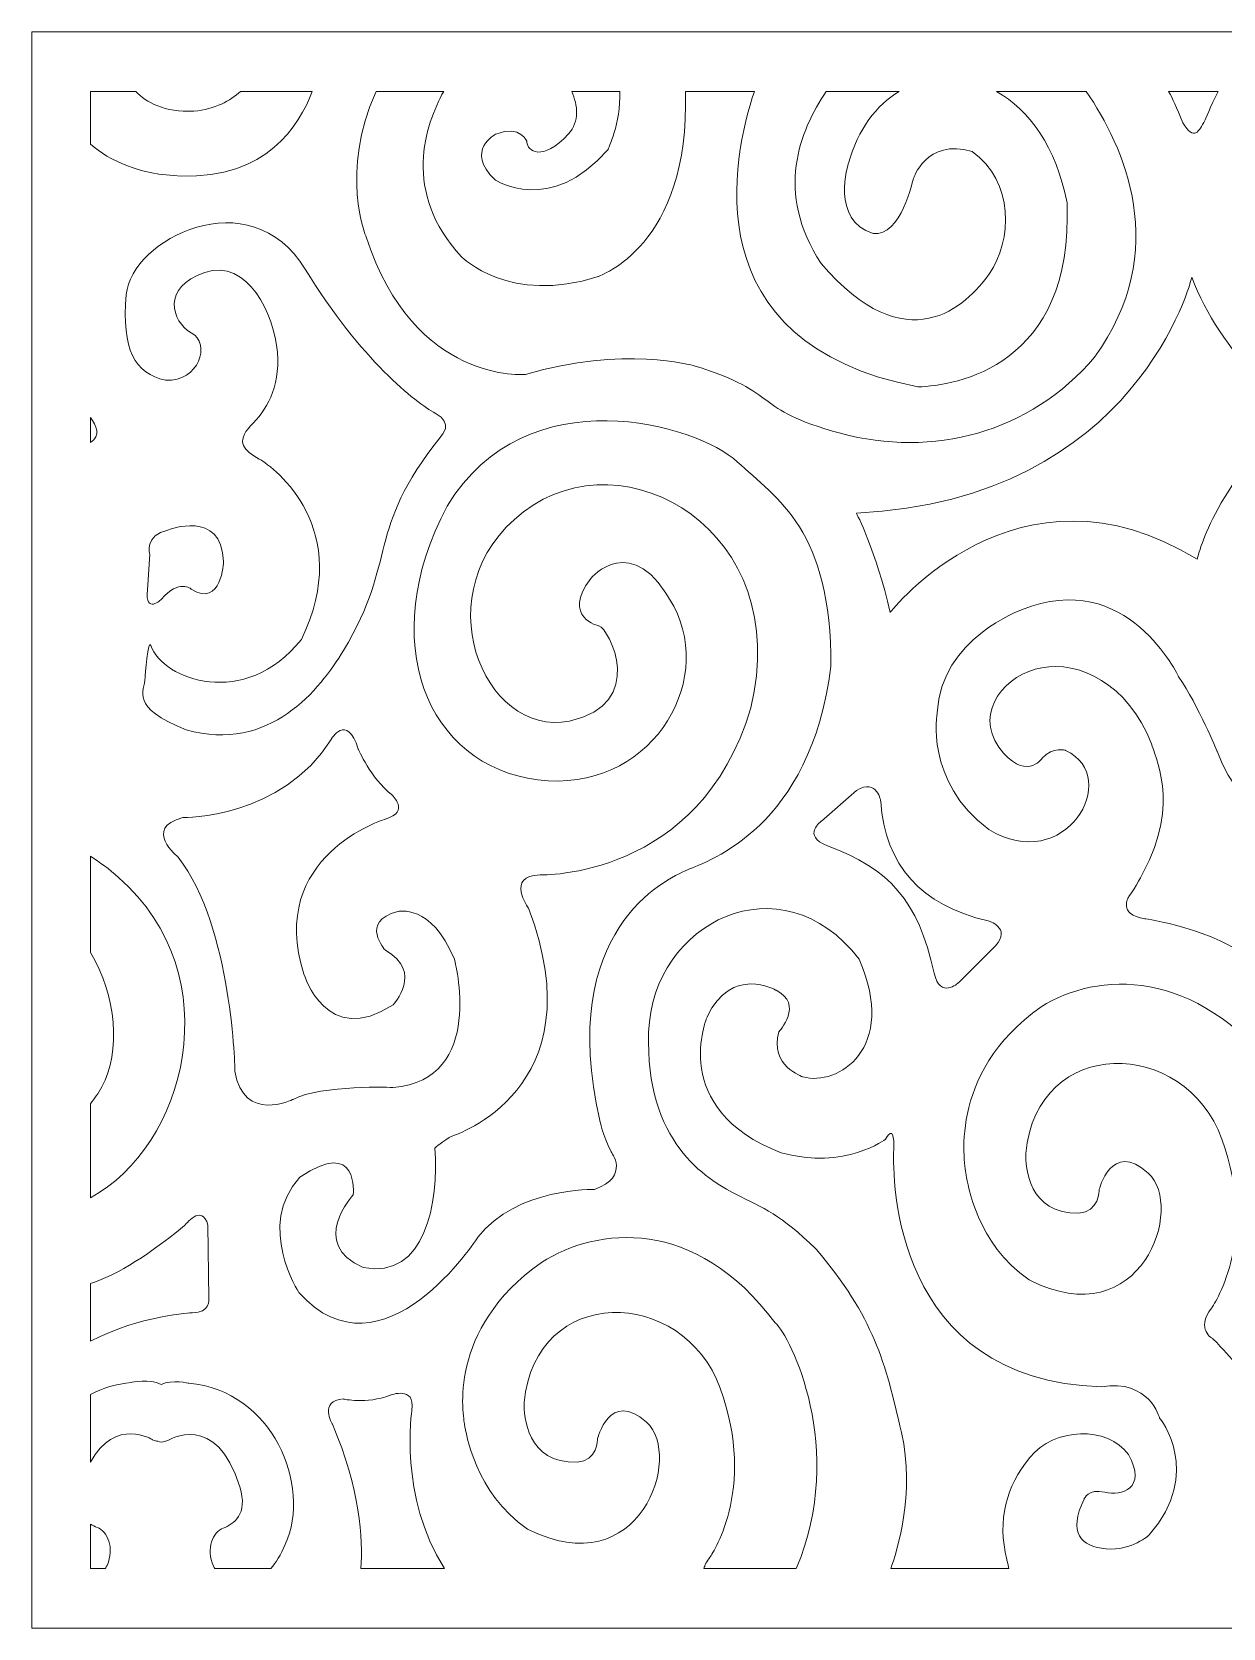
# Model space of a CAD drawing. Header units: centimetres. Extents: x -27.5 to -1.9, y -9.5 to -3.
# Drawn here: x -20.24 to -15.42, y -9.5 to -3.04 of the extents above; entities that cross this region are included whole.
import ezdxf

# ---------------------------------------------------------------- set-up
doc = ezdxf.new("R2010")
doc.units = ezdxf.units.CM
doc.header["$MEASUREMENT"] = 0
doc.layers.add('layer 1', color=7, linetype='Continuous')

msp = doc.modelspace()

# ---------------------------------------------------------------- linework, layer by layer
at = {"layer": 'layer 1', "color": 250, "lineweight": 9}
for points, knots in [([(-20.24294, -3.04038), (-20.24294, -3.04038), (-11.19147, -3.04038), (-11.19147, -3.04038), (-11.19147, -3.04038), (-11.19147, -3.04038), (-11.14808, -3.04038), (-11.14808, -3.04038), (-11.14808, -3.04038), (-11.14808, -3.04038), (-11.14808, -9.49999), (-11.14808, -9.49999), (-11.14808, -9.49999), (-11.14808, -9.49999), (-11.19147, -9.49999), (-11.19147, -9.49999), (-11.19147, -9.49999), (-11.19147, -9.49999), (-20.24294, -9.49999), (-20.24294, -9.49999), (-20.24294, -9.49999), (-20.24294, -9.49999), (-20.24294, -3.04038), (-20.24294, -3.04038)], [0, 0, 0, 0, 0.1428571, 0.1428571, 0.1428571, 0.1428571, 0.2857143, 0.2857143, 0.2857143, 0.2857143, 0.4285714, 0.4285714, 0.4285714, 0.4285714, 0.5714286, 0.5714286, 0.5714286, 0.5714286, 0.7142857, 0.7142857, 0.7142857, 0.7142857, 1, 1, 1, 1]), ([(-19.39911, -3.28112), (-19.44049, -3.31934), (-19.50087, -3.35274), (-19.58801, -3.36088), (-19.58801, -3.36088), (-19.70728, -3.36634), (-19.77958, -3.32667), (-19.82309, -3.28112), (-19.82309, -3.28112), (-19.82309, -3.28112), (-20.00622, -3.28112), (-20.00622, -3.28112), (-20.00622, -3.28112), (-20.00622, -3.28112), (-20.00622, -3.49414), (-20.00622, -3.49414), (-20.00622, -3.49414), (-19.92648, -3.56278), (-19.80957, -3.61802), (-19.63885, -3.62349), (-19.63885, -3.62349), (-19.29461, -3.63451), (-19.16016, -3.42039), (-19.10922, -3.28112), (-19.10922, -3.28112), (-19.10922, -3.28112), (-19.39911, -3.28112), (-19.39911, -3.28112)], [0, 0, 0, 0, 0.125, 0.125, 0.125, 0.125, 0.25, 0.25, 0.25, 0.25, 0.375, 0.375, 0.375, 0.375, 0.5, 0.5, 0.5, 0.5, 0.625, 0.625, 0.625, 0.625, 0.75, 0.75, 0.75, 0.75, 1, 1, 1, 1]), ([(-18.85044, -3.28112), (-18.99853, -3.60817), (-18.89105, -3.86928), (-18.89105, -3.86928), (-18.89105, -3.86928), (-18.69541, -4.46885), (-18.24502, -4.42673), (-18.24502, -4.42673), (-18.24502, -4.42673), (-17.85068, -4.30916), (-17.56333, -4.39146), (-17.56333, -4.39146), (-17.56333, -4.39146), (-17.19956, -4.50314), (-17.34018, -4.56486), (-16.97029, -4.66479), (-16.97029, -4.66479), (-16.6004, -4.76472), (-16.203, -4.66479), (-15.94316, -4.35619), (-15.94316, -4.35619), (-15.62956, -3.92516), (-15.82457, -3.50261), (-15.97651, -3.28112), (-15.97651, -3.28112), (-15.97651, -3.28112), (-16.33902, -3.28112), (-16.33902, -3.28112), (-16.33902, -3.28112), (-16.2086, -3.35536), (-16.09752, -3.50536), (-16.05423, -3.73212), (-16.05423, -3.73212), (-16.0257, -4.3944), (-16.50665, -4.47277), (-16.65746, -4.47669), (-16.65746, -4.47669), (-17.57274, -4.30005), (-17.40848, -3.54714), (-17.3194, -3.28112), (-17.3194, -3.28112), (-17.3194, -3.28112), (-17.59846, -3.28112), (-17.59846, -3.28112), (-17.59846, -3.28112), (-17.5776, -3.90814), (-17.95156, -4.02995), (-17.95156, -4.02995), (-17.95156, -4.02995), (-18.30922, -4.14751), (-18.50486, -3.95059), (-18.50486, -3.95059), (-18.50486, -3.95059), (-18.74703, -3.68839), (-18.65133, -3.41576), (-18.57667, -3.28112), (-18.57667, -3.28112), (-18.57667, -3.28112), (-18.85044, -3.28112), (-18.85044, -3.28112)], [0, 0, 0, 0, 0.0625, 0.0625, 0.0625, 0.0625, 0.125, 0.125, 0.125, 0.125, 0.1875, 0.1875, 0.1875, 0.1875, 0.25, 0.25, 0.25, 0.25, 0.3125, 0.3125, 0.3125, 0.3125, 0.375, 0.375, 0.375, 0.375, 0.4375, 0.4375, 0.4375, 0.4375, 0.5, 0.5, 0.5, 0.5, 0.5625, 0.5625, 0.5625, 0.5625, 0.625, 0.625, 0.625, 0.625, 0.6875, 0.6875, 0.6875, 0.6875, 0.75, 0.75, 0.75, 0.75, 0.8125, 0.8125, 0.8125, 0.8125, 0.875, 0.875, 0.875, 0.875, 1, 1, 1, 1]), ([(-18.05827, -3.28112), (-18.03455, -3.33752), (-18.02543, -3.40282), (-18.07156, -3.45281), (-18.07156, -3.45281), (-18.17912, -3.56935), (-18.23835, -3.52149), (-18.23956, -3.48602), (-18.23956, -3.48602), (-18.23956, -3.48602), (-18.26273, -3.41401), (-18.36587, -3.45406), (-18.36587, -3.45406), (-18.36587, -3.45406), (-18.49404, -3.51936), (-18.36904, -3.63861), (-18.36904, -3.63861), (-18.36904, -3.63861), (-18.14484, -3.78765), (-17.91177, -3.51576), (-17.91177, -3.51576), (-17.91177, -3.51576), (-17.86084, -3.41138), (-17.86357, -3.28112), (-17.86357, -3.28112), (-17.86357, -3.28112), (-18.05827, -3.28112), (-18.05827, -3.28112)], [0, 0, 0, 0, 0.125, 0.125, 0.125, 0.125, 0.25, 0.25, 0.25, 0.25, 0.375, 0.375, 0.375, 0.375, 0.5, 0.5, 0.5, 0.5, 0.625, 0.625, 0.625, 0.625, 0.75, 0.75, 0.75, 0.75, 1, 1, 1, 1]), ([(-17.02866, -3.28112), (-17.13645, -3.44165), (-17.23805, -3.68821), (-17.04977, -3.97705), (-17.04977, -3.97705), (-16.70434, -4.38264), (-16.45978, -4.15045), (-16.36807, -4.01819), (-16.36807, -4.01819), (-16.27637, -3.88593), (-16.2672, -3.64492), (-16.43838, -3.52442), (-16.43838, -3.52442), (-16.62486, -3.46858), (-16.67682, -3.63611), (-16.67682, -3.63611), (-16.67682, -3.63611), (-16.67682, -3.63611), (-16.72573, -3.87124), (-16.83884, -3.85654), (-16.83884, -3.85654), (-17.01308, -3.80364), (-16.9387, -3.57145), (-16.9387, -3.57145), (-16.9387, -3.57145), (-16.89969, -3.43321), (-16.82471, -3.33632), (-16.73394, -3.28112), (-16.73394, -3.28112), (-16.73394, -3.28112), (-17.02866, -3.28112), (-17.02866, -3.28112)], [0, 0, 0, 0, 0.1111111, 0.1111111, 0.1111111, 0.1111111, 0.2222222, 0.2222222, 0.2222222, 0.2222222, 0.3333333, 0.3333333, 0.3333333, 0.3333333, 0.4444444, 0.4444444, 0.4444444, 0.4444444, 0.5555556, 0.5555556, 0.5555556, 0.5555556, 0.6666667, 0.6666667, 0.6666667, 0.6666667, 0.7777778, 0.7777778, 0.7777778, 0.7777778, 1, 1, 1, 1]), ([(-15.64315, -3.28112), (-15.62586, -3.31162), (-15.6127, -3.34287), (-15.58586, -3.40791), (-15.58586, -3.40791), (-15.53939, -3.48422), (-15.52003, -3.44328), (-15.49679, -3.39861), (-15.49679, -3.39861), (-15.49679, -3.39861), (-15.47279, -3.34209), (-15.44263, -3.28112), (-15.44263, -3.28112), (-15.44263, -3.28112), (-15.64315, -3.28112), (-15.64315, -3.28112)], [0, 0, 0, 0, 0.2, 0.2, 0.2, 0.2, 0.4, 0.4, 0.4, 0.4, 0.6, 0.6, 0.6, 0.6, 1, 1, 1, 1]), ([(-15.17246, -3.28112), (-15.54716, -4.25193), (-14.67842, -4.47417), (-14.67842, -4.47417), (-14.67842, -4.47417), (-13.94475, -4.55059), (-13.67574, -4.87977), (-13.67574, -4.87977), (-13.67574, -4.87977), (-13.63295, -4.82686), (-13.46787, -4.73281), (-13.46787, -4.73281), (-13.46787, -4.73281), (-13.32726, -4.69754), (-13.46787, -4.57998), (-13.46787, -4.57998), (-13.46787, -4.57998), (-13.63295, -4.386), (-13.49844, -4.05682), (-13.49844, -4.05682), (-13.49844, -4.05682), (-13.49233, -3.92162), (-13.6574, -4.00979), (-13.6574, -4.00979), (-13.6574, -4.00979), (-14.06703, -4.34485), (-14.45832, -4.48005), (-14.86794, -4.1156), (-14.86794, -4.1156), (-15.14675, -3.86754), (-15.06586, -3.49427), (-14.98575, -3.28112), (-14.98575, -3.28112), (-14.98575, -3.28112), (-15.17246, -3.28112), (-15.17246, -3.28112)], [0, 0, 0, 0, 0.1, 0.1, 0.1, 0.1, 0.2, 0.2, 0.2, 0.2, 0.3, 0.3, 0.3, 0.3, 0.4, 0.4, 0.4, 0.4, 0.5, 0.5, 0.5, 0.5, 0.6, 0.6, 0.6, 0.6, 0.7, 0.7, 0.7, 0.7, 0.8, 0.8, 0.8, 0.8, 1, 1, 1, 1]), ([(-19.76164, -5.52346), (-19.71323, -5.66303), (-19.38119, -5.7842), (-19.15274, -5.49947), (-19.15274, -5.49947), (-18.9359, -5.05351), (-19.26116, -4.80309), (-19.32311, -4.76879), (-19.32311, -4.76879), (-19.38507, -4.73448), (-19.41992, -4.70018), (-19.35796, -4.635), (-19.35796, -4.635), (-19.29601, -4.56982), (-19.23793, -4.48749), (-19.24954, -4.33655), (-19.24954, -4.33655), (-19.26116, -4.18561), (-19.36958, -3.95577), (-19.54383, -4.01409), (-19.54383, -4.01409), (-19.71807, -4.07241), (-19.67935, -4.21305), (-19.59804, -4.25765), (-19.59804, -4.25765), (-19.51672, -4.30225), (-19.56706, -4.45662), (-19.70259, -4.44975), (-19.70259, -4.44975), (-19.8265, -4.42231), (-19.8807, -4.32626), (-19.86134, -4.10328), (-19.86134, -4.10328), (-19.84198, -3.8803), (-19.36184, -3.63331), (-19.13725, -4.00037), (-19.13725, -4.00037), (-18.91267, -4.36743), (-18.68808, -4.54238), (-18.61064, -4.58354), (-18.61064, -4.58354), (-18.53319, -4.62471), (-18.5874, -4.67616), (-18.5874, -4.67616), (-18.5874, -4.67616), (-18.90105, -5.07238), (-18.75521, -5.16568), (-18.98246, -5.54402), (-18.98246, -5.54402), (-19.07546, -5.69885), (-19.28052, -5.96087), (-19.61933, -5.86481), (-19.61933, -5.86481), (-19.84928, -5.77204), (-19.78706, -5.71066), (-19.78469, -5.65367), (-19.78469, -5.65367), (-19.78469, -5.65367), (-19.7735, -5.48927), (-19.76164, -5.52346)], [0, 0, 0, 0, 0.0625, 0.0625, 0.0625, 0.0625, 0.125, 0.125, 0.125, 0.125, 0.1875, 0.1875, 0.1875, 0.1875, 0.25, 0.25, 0.25, 0.25, 0.3125, 0.3125, 0.3125, 0.3125, 0.375, 0.375, 0.375, 0.375, 0.4375, 0.4375, 0.4375, 0.4375, 0.5, 0.5, 0.5, 0.5, 0.5625, 0.5625, 0.5625, 0.5625, 0.625, 0.625, 0.625, 0.625, 0.6875, 0.6875, 0.6875, 0.6875, 0.75, 0.75, 0.75, 0.75, 0.8125, 0.8125, 0.8125, 0.8125, 0.875, 0.875, 0.875, 0.875, 1, 1, 1, 1]), ([(-16.76978, -5.38931), (-16.76978, -5.38931), (-16.25488, -4.72825), (-15.52755, -5.17472), (-15.52755, -5.17472), (-15.52755, -5.17472), (-15.46273, -4.87361), (-15.13147, -4.59673), (-15.13147, -4.59673), (-15.13147, -4.59673), (-15.43753, -4.34062), (-15.54915, -4.03259), (-15.54915, -4.03259), (-15.54915, -4.03259), (-15.76519, -4.93245), (-16.9066, -4.98783), (-16.9066, -4.98783), (-16.9066, -4.98783), (-16.82739, -5.14012), (-16.76978, -5.38931)], [0, 0, 0, 0, 0.1666667, 0.1666667, 0.1666667, 0.1666667, 0.3333333, 0.3333333, 0.3333333, 0.3333333, 0.5, 0.5, 0.5, 0.5, 0.6666667, 0.6666667, 0.6666667, 0.6666667, 1, 1, 1, 1]), ([(-19.16288, -8.14217), (-19.16288, -8.14217), (-19.33814, -7.87177), (-19.15881, -7.67583), (-19.15881, -7.67583), (-18.91833, -7.51124), (-18.94278, -7.74637), (-18.94278, -7.74637), (-18.94278, -7.74637), (-18.94278, -7.74637), (-19.1262, -7.94623), (-18.90202, -8.04028), (-18.90202, -8.04028), (-18.64932, -8.09122), (-18.59633, -7.7738), (-18.61263, -7.55827), (-18.61263, -7.55827), (-18.61263, -7.55827), (-18.58003, -7.52692), (-18.53927, -7.50732), (-18.53927, -7.50732), (-18.53927, -7.50732), (-17.95234, -7.32314), (-18.23357, -6.5864), (-18.23357, -6.5864), (-18.23357, -6.5864), (-18.32732, -6.45512), (-18.1867, -6.45218), (-18.1867, -6.45218), (-18.1867, -6.45218), (-17.53864, -6.46982), (-17.33382, -5.77619), (-17.33382, -5.77619), (-17.15958, -5.05905), (-17.84433, -4.66815), (-18.25395, -4.98264), (-18.25395, -4.98264), (-18.66358, -5.29712), (-18.41903, -5.89963), (-18.06748, -5.8291), (-18.06748, -5.8291), (-17.74956, -5.7615), (-17.90852, -5.45289), (-17.94826, -5.44407), (-17.94826, -5.44407), (-17.94826, -5.44407), (-18.10111, -5.41174), (-17.98189, -5.25303), (-17.98189, -5.25303), (-17.98189, -5.25303), (-17.81376, -5.0473), (-17.64563, -5.36472), (-17.64563, -5.36472), (-17.47749, -5.68214), (-17.74651, -6.123), (-18.19587, -6.06716), (-18.19587, -6.06716), (-18.64524, -6.01132), (-18.85311, -5.5058), (-18.5627, -4.95912), (-18.5627, -4.95912), (-18.23867, -4.42714), (-17.55086, -4.62994), (-17.38884, -4.77984), (-17.38884, -4.77984), (-17.22683, -4.92973), (-17.00673, -5.05611), (-17.00979, -5.60866), (-17.00979, -5.60866), (-17.09232, -6.26114), (-17.50195, -6.3934), (-17.5906, -6.43161), (-17.5906, -6.43161), (-17.67925, -6.46982), (-18.11945, -6.67555), (-17.94521, -7.4456), (-17.94521, -7.4456), (-17.94521, -7.4456), (-17.93298, -7.50438), (-17.89935, -7.57198), (-17.89935, -7.57198), (-17.89935, -7.57198), (-17.81987, -7.67191), (-17.9666, -7.72482), (-17.9666, -7.72482), (-17.9666, -7.72482), (-18.27979, -7.71574), (-18.43875, -7.91854), (-18.43875, -7.91854), (-18.43875, -7.91854), (-18.82356, -8.51837), (-19.16288, -8.14217)], [0, 0, 0, 0, 0.0416667, 0.0416667, 0.0416667, 0.0416667, 0.0833333, 0.0833333, 0.0833333, 0.0833333, 0.125, 0.125, 0.125, 0.125, 0.1666667, 0.1666667, 0.1666667, 0.1666667, 0.2083333, 0.2083333, 0.2083333, 0.2083333, 0.25, 0.25, 0.25, 0.25, 0.2916667, 0.2916667, 0.2916667, 0.2916667, 0.3333333, 0.3333333, 0.3333333, 0.3333333, 0.375, 0.375, 0.375, 0.375, 0.4166667, 0.4166667, 0.4166667, 0.4166667, 0.4583333, 0.4583333, 0.4583333, 0.4583333, 0.5, 0.5, 0.5, 0.5, 0.5416667, 0.5416667, 0.5416667, 0.5416667, 0.5833333, 0.5833333, 0.5833333, 0.5833333, 0.625, 0.625, 0.625, 0.625, 0.6666667, 0.6666667, 0.6666667, 0.6666667, 0.7083333, 0.7083333, 0.7083333, 0.7083333, 0.75, 0.75, 0.75, 0.75, 0.7916667, 0.7916667, 0.7916667, 0.7916667, 0.8333333, 0.8333333, 0.8333333, 0.8333333, 0.875, 0.875, 0.875, 0.875, 0.9166667, 0.9166667, 0.9166667, 0.9166667, 1, 1, 1, 1]), ([(-20.00622, -4.70194), (-19.96214, -4.67546), (-19.98207, -4.63251), (-20.00622, -4.60141), (-20.00622, -4.60141), (-20.00622, -4.60141), (-20.00622, -4.70194), (-20.00622, -4.70194)], [0, 0, 0, 0, 0.3333333, 0.3333333, 0.3333333, 0.3333333, 1, 1, 1, 1]), ([(-19.71895, -5.33654), (-19.71895, -5.33654), (-19.78536, -5.40037), (-19.77587, -5.29779), (-19.77587, -5.29779), (-19.77587, -5.29779), (-19.76638, -5.15416), (-19.76638, -5.15416), (-19.76638, -5.15416), (-19.76638, -5.15416), (-19.78773, -5.07665), (-19.69286, -5.05614), (-19.69286, -5.05614), (-19.69286, -5.05614), (-19.47464, -4.96951), (-19.46752, -5.1838), (-19.46752, -5.1838), (-19.46752, -5.1838), (-19.47464, -5.37302), (-19.59798, -5.29551), (-19.59798, -5.29551), (-19.59798, -5.29551), (-19.64779, -5.25219), (-19.71895, -5.33654)], [0, 0, 0, 0, 0.1428571, 0.1428571, 0.1428571, 0.1428571, 0.2857143, 0.2857143, 0.2857143, 0.2857143, 0.4285714, 0.4285714, 0.4285714, 0.4285714, 0.5714286, 0.5714286, 0.5714286, 0.5714286, 0.7142857, 0.7142857, 0.7142857, 0.7142857, 1, 1, 1, 1]), ([(-14.64527, -6.75061), (-14.64527, -6.75061), (-14.66414, -6.70034), (-14.71132, -6.71074), (-14.71132, -6.71074), (-14.71132, -6.71074), (-14.73585, -6.71421), (-14.73396, -6.76795), (-14.73396, -6.76795), (-14.73396, -6.76795), (-14.73585, -6.8997), (-14.85852, -6.90316), (-14.85852, -6.90316), (-14.85852, -6.90316), (-14.98684, -6.92223), (-15.03025, -6.6778), (-15.03025, -6.6778), (-15.03025, -6.6778), (-15.04912, -6.58419), (-15.00383, -6.45417), (-15.00383, -6.45417), (-15.00383, -6.45417), (-14.93966, -6.3831), (-15.04346, -6.34843), (-15.04346, -6.34843), (-15.04346, -6.34843), (-15.34918, -6.22881), (-15.44731, -5.95145), (-15.44731, -5.95145), (-15.44731, -5.95145), (-15.52279, -5.76596), (-15.60205, -5.65154), (-15.60205, -5.65154), (-15.60205, -5.65154), (-15.80964, -5.20429), (-16.23803, -5.37938), (-16.23803, -5.37938), (-16.23803, -5.37938), (-16.5645, -5.49379), (-16.5796, -5.79543), (-16.5796, -5.79543), (-16.5796, -5.79543), (-16.63238, -6.07227), (-16.37131, -6.26818), (-16.37131, -6.26818), (-16.06489, -6.45733), (-15.82588, -6.05876), (-16.05999, -5.94842), (-16.05999, -5.94842), (-16.05999, -5.94842), (-16.10902, -5.92928), (-16.15559, -5.98107), (-16.15559, -5.98107), (-16.15559, -5.98107), (-16.22668, -6.0779), (-16.32964, -5.93491), (-16.32964, -5.93491), (-16.4326, -5.79192), (-16.299, -5.63542), (-16.15682, -5.61402), (-16.15682, -5.61402), (-16.00851, -5.58362), (-15.8075, -5.67708), (-15.71189, -5.9214), (-15.71189, -5.9214), (-15.70454, -5.96531), (-15.59178, -6.15896), (-15.74621, -6.44269), (-15.74621, -6.44269), (-15.74621, -6.44269), (-15.77563, -6.50124), (-15.80382, -6.53952), (-15.80382, -6.53952), (-15.80382, -6.53952), (-15.85285, -6.6127), (-15.73886, -6.62959), (-15.73886, -6.62959), (-15.73886, -6.62959), (-15.45328, -6.669), (-15.30374, -6.80073), (-15.30374, -6.80073), (-15.30374, -6.80073), (-15.21304, -6.86266), (-15.14073, -6.94935), (-15.14073, -6.94935), (-15.06841, -7.03604), (-14.76606, -7.17352), (-14.64677, -6.92908), (-14.64677, -6.92908), (-14.59897, -6.83113), (-14.64527, -6.75061), (-14.64527, -6.75061)], [0, 0, 0, 0, 0.0416667, 0.0416667, 0.0416667, 0.0416667, 0.0833333, 0.0833333, 0.0833333, 0.0833333, 0.125, 0.125, 0.125, 0.125, 0.1666667, 0.1666667, 0.1666667, 0.1666667, 0.2083333, 0.2083333, 0.2083333, 0.2083333, 0.25, 0.25, 0.25, 0.25, 0.2916667, 0.2916667, 0.2916667, 0.2916667, 0.3333333, 0.3333333, 0.3333333, 0.3333333, 0.375, 0.375, 0.375, 0.375, 0.4166667, 0.4166667, 0.4166667, 0.4166667, 0.4583333, 0.4583333, 0.4583333, 0.4583333, 0.5, 0.5, 0.5, 0.5, 0.5416667, 0.5416667, 0.5416667, 0.5416667, 0.5833333, 0.5833333, 0.5833333, 0.5833333, 0.625, 0.625, 0.625, 0.625, 0.6666667, 0.6666667, 0.6666667, 0.6666667, 0.7083333, 0.7083333, 0.7083333, 0.7083333, 0.75, 0.75, 0.75, 0.75, 0.7916667, 0.7916667, 0.7916667, 0.7916667, 0.8333333, 0.8333333, 0.8333333, 0.8333333, 0.875, 0.875, 0.875, 0.875, 0.9166667, 0.9166667, 0.9166667, 0.9166667, 1, 1, 1, 1]), ([(-19.18608, -7.36037), (-19.18608, -7.36037), (-19.38691, -7.45991), (-19.42142, -7.24575), (-19.42142, -7.24575), (-19.42142, -7.24575), (-19.43084, -6.66664), (-19.65049, -6.3801), (-19.65049, -6.3801), (-19.65049, -6.3801), (-19.79797, -6.26246), (-19.63166, -6.22024), (-19.63166, -6.22024), (-19.63166, -6.22024), (-19.23002, -6.22325), (-19.03233, -5.90353), (-19.03233, -5.90353), (-19.03233, -5.90353), (-18.96957, -5.79495), (-18.9225, -5.94274), (-18.9225, -5.94274), (-18.9225, -5.94274), (-18.8723, -6.06038), (-18.78758, -6.12673), (-18.78758, -6.12673), (-18.78758, -6.12673), (-18.70913, -6.19611), (-18.81268, -6.22627), (-18.81268, -6.22627), (-18.81268, -6.22627), (-19.29591, -6.37406), (-19.14215, -6.85364), (-19.14215, -6.85364), (-19.14215, -6.85364), (-19.05116, -7.15527), (-18.7813, -6.97731), (-18.7813, -6.97731), (-18.7813, -6.97731), (-18.65579, -6.84459), (-18.81268, -6.75712), (-18.81268, -6.75712), (-18.81268, -6.75712), (-18.91937, -6.63949), (-18.76247, -6.60028), (-18.76247, -6.60028), (-18.76247, -6.60028), (-18.62754, -6.56409), (-18.53341, -6.79332), (-18.53341, -6.79332), (-18.53341, -6.79332), (-18.40162, -7.28195), (-18.7813, -7.31211), (-18.7813, -7.31211), (-18.7813, -7.31211), (-19.06998, -7.30005), (-19.18608, -7.36037)], [0, 0, 0, 0, 0.0666667, 0.0666667, 0.0666667, 0.0666667, 0.1333333, 0.1333333, 0.1333333, 0.1333333, 0.2, 0.2, 0.2, 0.2, 0.2666667, 0.2666667, 0.2666667, 0.2666667, 0.3333333, 0.3333333, 0.3333333, 0.3333333, 0.4, 0.4, 0.4, 0.4, 0.4666667, 0.4666667, 0.4666667, 0.4666667, 0.5333333, 0.5333333, 0.5333333, 0.5333333, 0.6, 0.6, 0.6, 0.6, 0.6666667, 0.6666667, 0.6666667, 0.6666667, 0.7333333, 0.7333333, 0.7333333, 0.7333333, 0.8, 0.8, 0.8, 0.8, 0.8666667, 0.8666667, 0.8666667, 0.8666667, 1, 1, 1, 1]), ([(-16.8079, -6.15542), (-16.8079, -6.15542), (-16.82029, -6.05959), (-16.90642, -6.11), (-16.90642, -6.11), (-16.90642, -6.11), (-17.04815, -6.23436), (-17.04815, -6.23436), (-17.04815, -6.23436), (-17.04815, -6.23436), (-17.13037, -6.29349), (-17.02388, -6.33361), (-17.02388, -6.33361), (-16.77283, -6.42821), (-16.65747, -6.55326), (-16.59184, -6.84938), (-16.59184, -6.84938), (-16.568, -6.95692), (-16.49392, -6.88856), (-16.49392, -6.88856), (-16.49392, -6.88856), (-16.49392, -6.88856), (-16.34326, -6.73865), (-16.34326, -6.73865), (-16.34326, -6.73865), (-16.27748, -6.66516), (-16.37382, -6.6378), (-16.37382, -6.6378), (-16.37382, -6.6378), (-16.6457, -6.57626), (-16.78995, -6.41028), (-16.8079, -6.15542)], [0, 0, 0, 0, 0.1111111, 0.1111111, 0.1111111, 0.1111111, 0.2222222, 0.2222222, 0.2222222, 0.2222222, 0.3333333, 0.3333333, 0.3333333, 0.3333333, 0.4444444, 0.4444444, 0.4444444, 0.4444444, 0.5555556, 0.5555556, 0.5555556, 0.5555556, 0.6666667, 0.6666667, 0.6666667, 0.6666667, 0.7777778, 0.7777778, 0.7777778, 0.7777778, 1, 1, 1, 1]), ([(-20.00622, -7.75828), (-19.62197, -7.55401), (-19.43622, -6.86118), (-19.89238, -6.46191), (-19.89238, -6.46191), (-19.93016, -6.42884), (-19.96819, -6.40045), (-20.00622, -6.37617), (-20.00622, -6.37617), (-20.00622, -6.37617), (-20.00622, -6.76628), (-20.00622, -6.76628), (-20.00622, -6.76628), (-19.90135, -6.93772), (-19.88176, -7.16789), (-19.9603, -7.30961), (-19.9603, -7.30961), (-19.97448, -7.33521), (-19.98991, -7.35802), (-20.00622, -7.37822), (-20.00622, -7.37822), (-20.00622, -7.37822), (-20.00622, -7.75828), (-20.00622, -7.75828)], [0, 0, 0, 0, 0.1428571, 0.1428571, 0.1428571, 0.1428571, 0.2857143, 0.2857143, 0.2857143, 0.2857143, 0.4285714, 0.4285714, 0.4285714, 0.4285714, 0.5714286, 0.5714286, 0.5714286, 0.5714286, 0.7142857, 0.7142857, 0.7142857, 0.7142857, 1, 1, 1, 1]), ([(-16.28952, -9.25926), (-16.29169, -9.23943), (-16.29832, -9.22264), (-16.29832, -9.22264), (-16.29832, -9.22264), (-16.33651, -9.06029), (-16.30214, -8.93041), (-16.20475, -8.80908), (-16.20475, -8.80908), (-16.10736, -8.68774), (-15.88967, -8.68091), (-15.80565, -8.79711), (-15.80565, -8.79711), (-15.72926, -8.93554), (-15.83429, -8.96746), (-15.90113, -8.95037), (-15.90113, -8.95037), (-15.96796, -8.93328), (-15.98515, -8.97772), (-15.98515, -8.97772), (-15.98515, -8.97772), (-16.05198, -9.11614), (-15.99851, -9.17083), (-15.8954, -9.17937), (-15.8954, -9.17937), (-15.79228, -9.18791), (-15.72162, -9.12298), (-15.72162, -9.12298), (-15.72162, -9.12298), (-15.50011, -8.87005), (-15.67961, -8.65015), (-15.67961, -8.65015), (-15.67961, -8.65015), (-15.67961, -8.65015), (-15.72162, -8.48951), (-15.9164, -8.52369), (-15.9164, -8.52369), (-16.76044, -8.49634), (-16.76067, -7.68102), (-16.75558, -7.56368), (-16.75558, -7.56368), (-16.75049, -7.44633), (-16.78826, -7.52095), (-16.78826, -7.52095), (-16.78826, -7.52095), (-16.78826, -7.52095), (-16.95098, -7.647), (-17.21068, -7.57694), (-17.21068, -7.57694), (-17.67089, -7.39921), (-17.51049, -7.02666), (-17.51049, -7.02666), (-17.51049, -7.02666), (-17.4131, -6.81475), (-17.23169, -6.919), (-17.23169, -6.919), (-17.23169, -6.919), (-17.11711, -6.97539), (-17.22023, -7.08647), (-17.22023, -7.08647), (-17.22023, -7.08647), (-17.26033, -7.2249), (-17.12284, -7.26933), (-17.12284, -7.26933), (-17.12284, -7.26933), (-16.98344, -7.30863), (-16.7371, -7.15654), (-16.8956, -6.79254), (-16.8956, -6.79254), (-17.21068, -6.3841), (-17.732, -6.64215), (-17.74728, -7.08818), (-17.74728, -7.08818), (-17.76256, -7.53421), (-17.51317, -7.68289), (-17.39669, -7.7427), (-17.39669, -7.7427), (-17.2802, -7.80252), (-17.21489, -7.82473), (-17.06976, -7.96657), (-17.06976, -7.96657), (-16.83411, -8.24506), (-16.79098, -8.42115), (-16.72414, -8.70825), (-16.72414, -8.70825), (-16.66683, -8.95443), (-16.74431, -9.19552), (-16.76756, -9.25926), (-16.76756, -9.25926), (-16.76756, -9.25926), (-16.28952, -9.25926), (-16.28952, -9.25926)], [0, 0, 0, 0, 0.0416667, 0.0416667, 0.0416667, 0.0416667, 0.0833333, 0.0833333, 0.0833333, 0.0833333, 0.125, 0.125, 0.125, 0.125, 0.1666667, 0.1666667, 0.1666667, 0.1666667, 0.2083333, 0.2083333, 0.2083333, 0.2083333, 0.25, 0.25, 0.25, 0.25, 0.2916667, 0.2916667, 0.2916667, 0.2916667, 0.3333333, 0.3333333, 0.3333333, 0.3333333, 0.375, 0.375, 0.375, 0.375, 0.4166667, 0.4166667, 0.4166667, 0.4166667, 0.4583333, 0.4583333, 0.4583333, 0.4583333, 0.5, 0.5, 0.5, 0.5, 0.5416667, 0.5416667, 0.5416667, 0.5416667, 0.5833333, 0.5833333, 0.5833333, 0.5833333, 0.625, 0.625, 0.625, 0.625, 0.6666667, 0.6666667, 0.6666667, 0.6666667, 0.7083333, 0.7083333, 0.7083333, 0.7083333, 0.75, 0.75, 0.75, 0.75, 0.7916667, 0.7916667, 0.7916667, 0.7916667, 0.8333333, 0.8333333, 0.8333333, 0.8333333, 0.875, 0.875, 0.875, 0.875, 0.9166667, 0.9166667, 0.9166667, 0.9166667, 1, 1, 1, 1]), ([(-15.24185, -8.46838), (-15.24185, -8.46838), (-15.29178, -8.55509), (-15.33987, -8.47178), (-15.33987, -8.47178), (-15.33987, -8.47178), (-15.3787, -8.41568), (-15.46378, -8.32897), (-15.46378, -8.32897), (-15.46378, -8.32897), (-15.53591, -8.29327), (-15.46933, -8.20486), (-15.46933, -8.20486), (-15.46933, -8.20486), (-15.27575, -7.93623), (-15.42741, -7.52139), (-15.42741, -7.52139), (-15.57906, -7.10655), (-16.17581, -7.09975), (-16.22142, -7.57919), (-16.22142, -7.57919), (-16.22266, -7.63247), (-16.21033, -7.82629), (-16.00689, -7.82062), (-16.00689, -7.82062), (-15.92305, -7.81608), (-15.92428, -7.72654), (-15.92428, -7.72654), (-15.92428, -7.72654), (-15.92428, -7.72654), (-15.8762, -7.52366), (-15.72578, -7.65854), (-15.72578, -7.65854), (-15.57536, -7.79342), (-15.75229, -8.32217), (-16.20725, -8.09095), (-16.20725, -8.09095), (-16.42055, -7.94473), (-16.45692, -7.69934), (-16.46185, -7.66874), (-16.46185, -7.66874), (-16.46678, -7.63813), (-16.54569, -7.25786), (-16.15916, -6.98584), (-16.15916, -6.98584), (-15.93353, -6.84302), (-15.53036, -6.82262), (-15.20486, -7.25616), (-15.20486, -7.25616), (-15.13643, -7.31737), (-14.84237, -7.90733), (-15.24185, -8.46838)], [0, 0, 0, 0, 0.0714286, 0.0714286, 0.0714286, 0.0714286, 0.1428571, 0.1428571, 0.1428571, 0.1428571, 0.2142857, 0.2142857, 0.2142857, 0.2142857, 0.2857143, 0.2857143, 0.2857143, 0.2857143, 0.3571429, 0.3571429, 0.3571429, 0.3571429, 0.4285714, 0.4285714, 0.4285714, 0.4285714, 0.5, 0.5, 0.5, 0.5, 0.5714286, 0.5714286, 0.5714286, 0.5714286, 0.6428571, 0.6428571, 0.6428571, 0.6428571, 0.7142857, 0.7142857, 0.7142857, 0.7142857, 0.7857143, 0.7857143, 0.7857143, 0.7857143, 0.8571429, 0.8571429, 0.8571429, 0.8571429, 1, 1, 1, 1]), ([(-20.00622, -8.33923), (-19.79914, -8.23182), (-19.59415, -8.22429), (-19.59415, -8.22429), (-19.59415, -8.22429), (-19.5197, -8.22497), (-19.5266, -8.16654), (-19.5266, -8.16654), (-19.5266, -8.16654), (-19.5266, -8.16654), (-19.53044, -7.86945), (-19.53044, -7.86945), (-19.53044, -7.86945), (-19.55422, -7.7776), (-19.62557, -7.87136), (-19.62557, -7.87136), (-19.62557, -7.87136), (-19.80076, -8.01508), (-19.91785, -8.07661), (-20.00622, -8.10529), (-20.00622, -8.10529), (-20.00622, -8.10529), (-20.00622, -8.33923), (-20.00622, -8.33923)], [0, 0, 0, 0, 0.1428571, 0.1428571, 0.1428571, 0.1428571, 0.2857143, 0.2857143, 0.2857143, 0.2857143, 0.4285714, 0.4285714, 0.4285714, 0.4285714, 0.5714286, 0.5714286, 0.5714286, 0.5714286, 0.7142857, 0.7142857, 0.7142857, 0.7142857, 1, 1, 1, 1]), ([(-17.15005, -9.25926), (-16.94469, -8.7722), (-17.17536, -8.3178), (-17.23495, -8.26449), (-17.23495, -8.26449), (-17.56045, -7.83095), (-17.95504, -7.87714), (-18.18067, -8.01996), (-18.18067, -8.01996), (-18.5672, -8.29198), (-18.49688, -8.64646), (-18.49194, -8.67707), (-18.49194, -8.67707), (-18.48701, -8.70767), (-18.45064, -8.95306), (-18.23734, -9.09928), (-18.23734, -9.09928), (-17.78238, -9.33049), (-17.60546, -8.80175), (-17.75588, -8.66686), (-17.75588, -8.66686), (-17.9063, -8.53199), (-17.95438, -8.73487), (-17.95438, -8.73487), (-17.95438, -8.73487), (-17.95438, -8.73487), (-17.95315, -8.82441), (-18.03699, -8.82895), (-18.03699, -8.82895), (-18.24042, -8.83462), (-18.25275, -8.6408), (-18.25152, -8.58752), (-18.25152, -8.58752), (-18.2059, -8.10808), (-17.60915, -8.11488), (-17.4575, -8.52972), (-17.4575, -8.52972), (-17.30585, -8.94456), (-17.49942, -9.21318), (-17.49942, -9.21318), (-17.49942, -9.21318), (-17.51249, -9.23053), (-17.52021, -9.24584), (-17.52419, -9.25926), (-17.52419, -9.25926), (-17.52419, -9.25926), (-17.15005, -9.25926), (-17.15005, -9.25926)], [0, 0, 0, 0, 0.0769231, 0.0769231, 0.0769231, 0.0769231, 0.1538462, 0.1538462, 0.1538462, 0.1538462, 0.2307692, 0.2307692, 0.2307692, 0.2307692, 0.3076923, 0.3076923, 0.3076923, 0.3076923, 0.3846154, 0.3846154, 0.3846154, 0.3846154, 0.4615385, 0.4615385, 0.4615385, 0.4615385, 0.5384615, 0.5384615, 0.5384615, 0.5384615, 0.6153846, 0.6153846, 0.6153846, 0.6153846, 0.6923077, 0.6923077, 0.6923077, 0.6923077, 0.7692308, 0.7692308, 0.7692308, 0.7692308, 0.8461538, 0.8461538, 0.8461538, 0.8461538, 1, 1, 1, 1]), ([(-19.27616, -9.25926), (-19.25588, -9.23528), (-19.23605, -9.20348), (-19.21751, -9.16212), (-19.21751, -9.16212), (-19.10979, -8.92177), (-19.26952, -8.53997), (-19.60755, -8.50892), (-19.60755, -8.50892), (-19.60755, -8.50892), (-19.67507, -8.49452), (-19.72053, -8.51366), (-19.72053, -8.51366), (-19.76574, -8.49007), (-19.83995, -8.5059), (-19.83995, -8.5059), (-19.83995, -8.5059), (-19.90146, -8.51155), (-19.95706, -8.52881), (-20.00622, -8.55472), (-20.00622, -8.55472), (-20.00622, -8.55472), (-20.00622, -8.82858), (-20.00622, -8.82858), (-20.00622, -8.82858), (-19.90549, -8.64296), (-19.75451, -8.7382), (-19.75451, -8.7382), (-19.75451, -8.7382), (-19.74673, -8.74135), (-19.73991, -8.7431), (-19.73392, -8.74373), (-19.73392, -8.74373), (-19.72463, -8.74831), (-19.71152, -8.74873), (-19.69299, -8.74122), (-19.69299, -8.74122), (-19.69299, -8.74122), (-19.49611, -8.61702), (-19.40201, -8.92867), (-19.40201, -8.92867), (-19.3661, -9.04022), (-19.42801, -9.08047), (-19.46887, -9.09542), (-19.46887, -9.09542), (-19.50973, -9.11037), (-19.54069, -9.17822), (-19.50849, -9.24952), (-19.50849, -9.24952), (-19.50703, -9.25276), (-19.50531, -9.25601), (-19.50338, -9.25926), (-19.50338, -9.25926), (-19.50338, -9.25926), (-19.27616, -9.25926), (-19.27616, -9.25926)], [0, 0, 0, 0, 0.0666667, 0.0666667, 0.0666667, 0.0666667, 0.1333333, 0.1333333, 0.1333333, 0.1333333, 0.2, 0.2, 0.2, 0.2, 0.2666667, 0.2666667, 0.2666667, 0.2666667, 0.3333333, 0.3333333, 0.3333333, 0.3333333, 0.4, 0.4, 0.4, 0.4, 0.4666667, 0.4666667, 0.4666667, 0.4666667, 0.5333333, 0.5333333, 0.5333333, 0.5333333, 0.6, 0.6, 0.6, 0.6, 0.6666667, 0.6666667, 0.6666667, 0.6666667, 0.7333333, 0.7333333, 0.7333333, 0.7333333, 0.8, 0.8, 0.8, 0.8, 0.8666667, 0.8666667, 0.8666667, 0.8666667, 1, 1, 1, 1]), ([(-18.57394, -9.25926), (-18.75939, -8.96876), (-18.70528, -8.61762), (-18.70528, -8.61762), (-18.70528, -8.61762), (-18.69097, -8.51789), (-18.79293, -8.55744), (-18.79293, -8.55744), (-18.79293, -8.55744), (-18.89131, -8.59526), (-18.98253, -8.57291), (-18.98253, -8.57291), (-18.98253, -8.57291), (-19.08449, -8.57979), (-19.02725, -8.67435), (-19.02725, -8.67435), (-19.02725, -8.67435), (-18.91366, -8.93745), (-18.9028, -9.14013), (-18.91196, -9.25926), (-18.91196, -9.25926), (-18.91196, -9.25926), (-18.57394, -9.25926), (-18.57394, -9.25926)], [0, 0, 0, 0, 0.1428571, 0.1428571, 0.1428571, 0.1428571, 0.2857143, 0.2857143, 0.2857143, 0.2857143, 0.4285714, 0.4285714, 0.4285714, 0.4285714, 0.5714286, 0.5714286, 0.5714286, 0.5714286, 0.7142857, 0.7142857, 0.7142857, 0.7142857, 1, 1, 1, 1]), ([(-19.94599, -9.25926), (-19.94327, -9.25501), (-19.94093, -9.25074), (-19.93901, -9.2465), (-19.93901, -9.2465), (-19.90682, -9.1752), (-19.93777, -9.10735), (-19.97863, -9.0924), (-19.97863, -9.0924), (-19.98726, -9.08924), (-19.99683, -9.08495), (-20.00622, -9.0791), (-20.00622, -9.0791), (-20.00622, -9.0791), (-20.00622, -9.25926), (-20.00622, -9.25926), (-20.00622, -9.25926), (-20.00622, -9.25926), (-19.94599, -9.25926), (-19.94599, -9.25926)], [0, 0, 0, 0, 0.1666667, 0.1666667, 0.1666667, 0.1666667, 0.3333333, 0.3333333, 0.3333333, 0.3333333, 0.5, 0.5, 0.5, 0.5, 0.6666667, 0.6666667, 0.6666667, 0.6666667, 1, 1, 1, 1])]:
    msp.add_open_spline(points, degree=3, knots=knots, dxfattribs=at)

doc.saveas('drawing.dxf')
